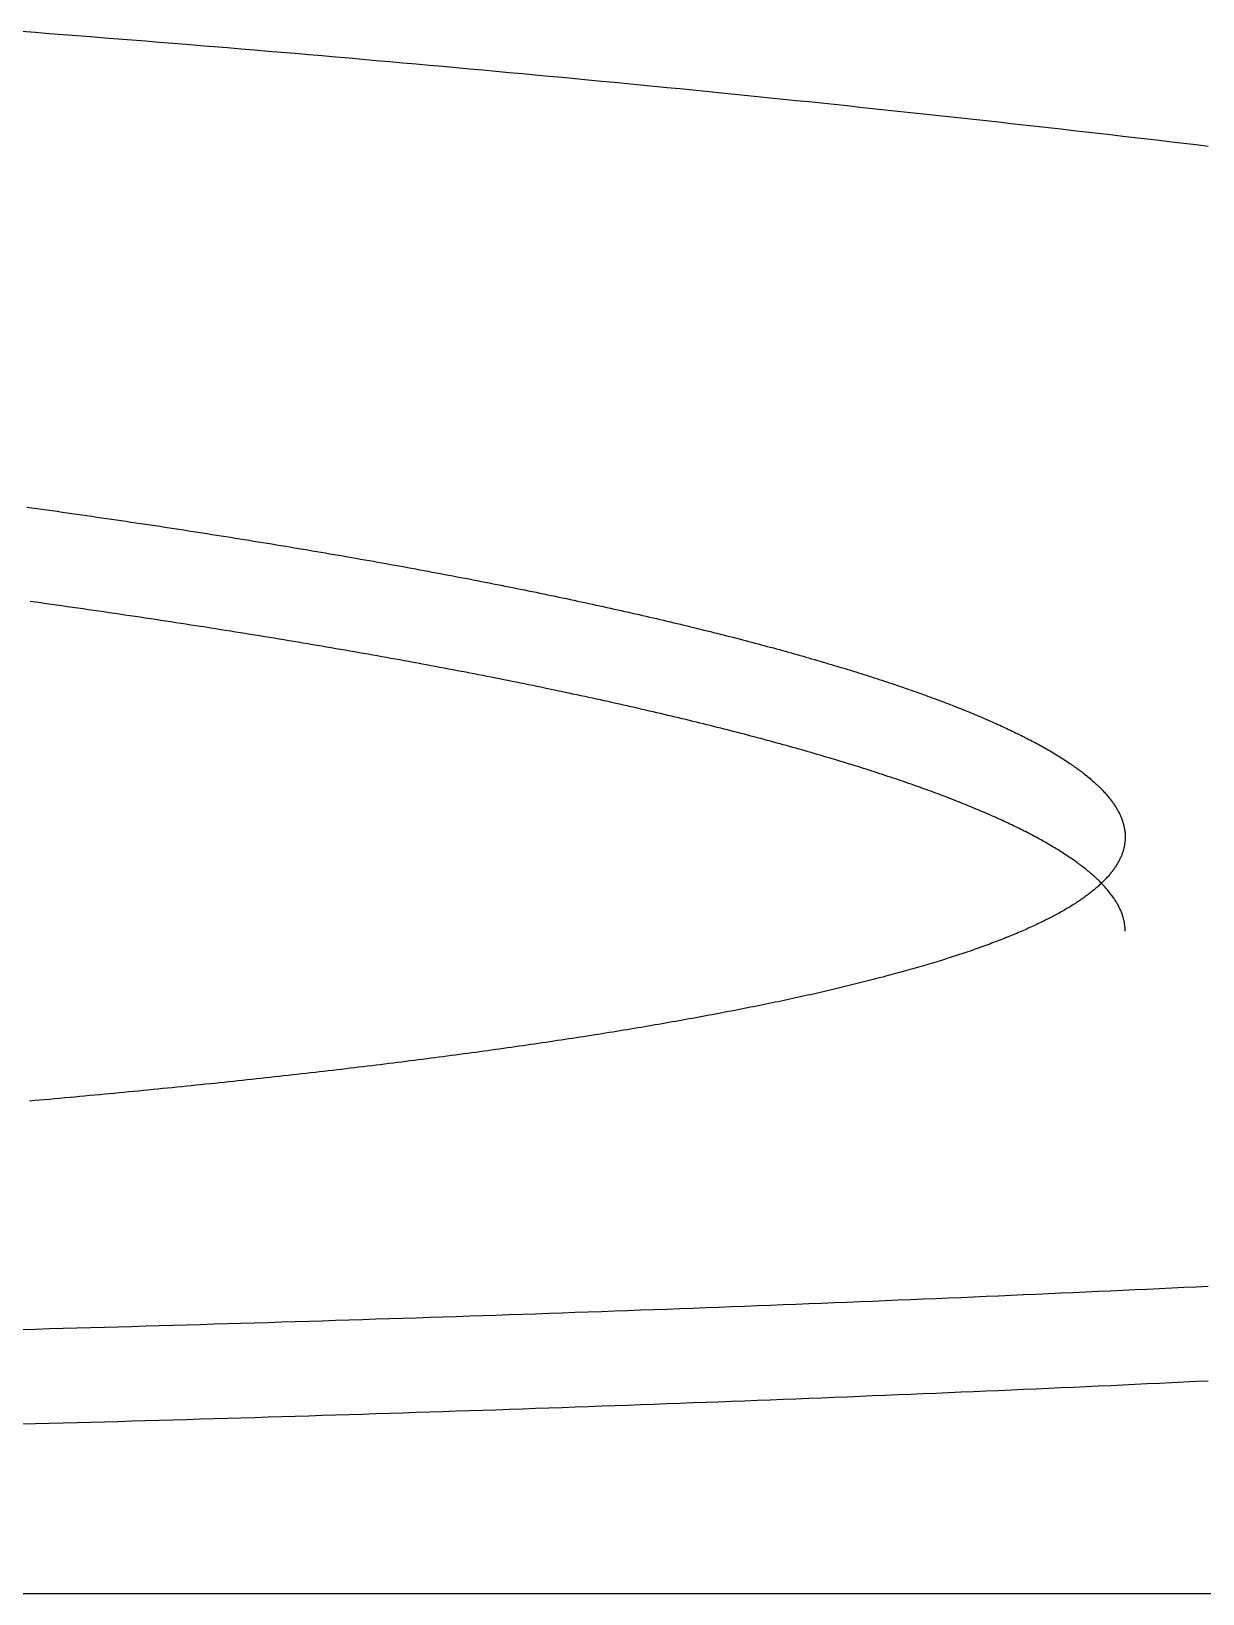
# Model space of a CAD drawing. Extents: x 2.75 to 8.34, y 2.35 to 7.17.
# Drawn here: x 7.840711 to 7.843802, y 4.00974 to 4.013861 of the extents above; entities that cross this region are included whole.
import ezdxf

# ---------------------------------------------------------------- set-up
doc = ezdxf.new("R2010")
doc.units = 0
doc.header["$LTSCALE"] = 0.5
doc.layers.add('TANGENT_LINES', color=7, linetype='CONTINUOUS')
doc.layers.add('VISIBLE', color=7, linetype='CONTINUOUS')

msp = doc.modelspace()

# ---------------------------------------------------------------- linework, layer by layer
at = {"layer": 'TANGENT_LINES'}
msp.add_line((7.8831909, 4.0097398), (7.7835034, 4.0097398), dxfattribs=at)
at = {"layer": 'VISIBLE'}
for points in [[(7.840686, 4.0138614), (7.8407225, 4.0138587), (7.8407589, 4.0138558), (7.8407953, 4.013853), (7.8408317, 4.0138502), (7.840868, 4.0138473), (7.8409042, 4.0138445), (7.8409405, 4.0138416), (7.8409767, 4.0138387), (7.8410128, 4.0138358), (7.8410489, 4.0138329), (7.841085, 4.01383), (7.841121, 4.0138271), (7.8411569, 4.0138241), (7.8411929, 4.0138212), (7.8412288, 4.0138182), (7.8412646, 4.0138152), (7.8413004, 4.0138122), (7.8413362, 4.0138092), (7.8413719, 4.0138062), (7.8414076, 4.0138032), (7.8414432, 4.0138001), (7.8414788, 4.0137971), (7.8415143, 4.013794), (7.8415498, 4.0137909), (7.8415853, 4.0137878), (7.8416207, 4.0137847), (7.841656, 4.0137816), (7.8416913, 4.0137785), (7.8417266, 4.0137753), (7.8417618, 4.0137722), (7.841797, 4.013769), (7.8418321, 4.0137658), (7.8418672, 4.0137626), (7.8419022, 4.0137594), (7.8419372, 4.0137562), (7.8419722, 4.013753), (7.8420071, 4.0137498), (7.8420419, 4.0137465), (7.8420767, 4.0137433), (7.8421115, 4.01374), (7.8421462, 4.0137367), (7.8421808, 4.0137334), (7.8422154, 4.0137301), (7.84225, 4.0137268), (7.8422845, 4.0137235), (7.842319, 4.0137201), (7.8423534, 4.0137168), (7.8423878, 4.0137134), (7.8424221, 4.01371), (7.8424563, 4.0137066), (7.8424906, 4.0137033), (7.8425247, 4.0136998), (7.8425588, 4.0136964), (7.8425929, 4.013693), (7.8426269, 4.0136896), (7.8426609, 4.0136861), (7.8426948, 4.0136826), (7.8427287, 4.0136792), (7.8427625, 4.0136757), (7.8427962, 4.0136722), (7.8428299, 4.0136687), (7.8428636, 4.0136652), (7.8428972, 4.0136616), (7.8429308, 4.0136581), (7.8429643, 4.0136545), (7.8429977, 4.013651), (7.8430311, 4.0136474), (7.8430644, 4.0136438), (7.8430977, 4.0136402), (7.843131, 4.0136366), (7.8431642, 4.013633), (7.8431973, 4.0136294), (7.8432304, 4.0136258), (7.8432634, 4.0136221), (7.8432963, 4.0136185), (7.8433293, 4.0136148), (7.8433621, 4.0136111), (7.8433949, 4.0136074), (7.8434277, 4.0136037), (7.8434604, 4.0136), (7.843493, 4.0135963), (7.8435256, 4.0135926), (7.8435581, 4.0135889), (7.8435906, 4.0135851), (7.843623, 4.0135814), (7.8436554, 4.0135776), (7.8436877, 4.0135738), (7.8437199, 4.01357), (7.8437521, 4.0135662), (7.8437842, 4.0135624), (7.8438163, 4.0135586)], [(7.8406995, 4.0126062), (7.8407129, 4.0126043), (7.8407262, 4.0126025), (7.8407395, 4.0126006), (7.8407528, 4.0125988), (7.8407661, 4.0125969), (7.8407793, 4.0125951), (7.8407925, 4.0125932), (7.8408057, 4.0125914), (7.8408188, 4.0125895), (7.8408319, 4.0125876), (7.840845, 4.0125857), (7.8408581, 4.0125839), (7.8408711, 4.012582), (7.8408841, 4.0125801), (7.8408971, 4.0125782), (7.8409101, 4.0125764), (7.840923, 4.0125745), (7.8409359, 4.0125726), (7.8409488, 4.0125707), (7.8409616, 4.0125688), (7.8409744, 4.0125669), (7.8409872, 4.012565), (7.841, 4.0125631), (7.8410127, 4.0125612), (7.8410254, 4.0125593), (7.8410381, 4.0125574), (7.8410508, 4.0125555), (7.8410634, 4.0125536), (7.841076, 4.0125517), (7.8410886, 4.0125498), (7.8411011, 4.0125478), (7.8411136, 4.0125459), (7.8411261, 4.012544), (7.8411386, 4.0125421), (7.841151, 4.0125401), (7.8411634, 4.0125382), (7.8411758, 4.0125363), (7.8411881, 4.0125343), (7.8412005, 4.0125324), (7.8412127, 4.0125305), (7.841225, 4.0125285), (7.8412372, 4.0125266), (7.8412495, 4.0125246), (7.8412616, 4.0125227), (7.8412738, 4.0125207), (7.8412859, 4.0125188), (7.841298, 4.0125168), (7.8413101, 4.0125149), (7.8413221, 4.0125129), (7.8413341, 4.012511), (7.8413461, 4.012509), (7.8413581, 4.012507), (7.84137, 4.0125051), (7.8413819, 4.0125031), (7.8413938, 4.0125011), (7.8414056, 4.0124992), (7.8414174, 4.0124972), (7.8414292, 4.0124952), (7.841441, 4.0124932), (7.8414527, 4.0124912), (7.8414644, 4.0124893), (7.8414761, 4.0124873), (7.8414877, 4.0124853), (7.8414993, 4.0124833), (7.8415109, 4.0124813), (7.8415225, 4.0124793), (7.841534, 4.0124773), (7.8415455, 4.0124753), (7.841557, 4.0124733), (7.8415684, 4.0124713), (7.8415798, 4.0124693), (7.8415912, 4.0124673), (7.8416026, 4.0124653), (7.8416139, 4.0124633), (7.8416252, 4.0124613), (7.8416365, 4.0124593), (7.8416477, 4.0124572), (7.8416589, 4.0124552), (7.8416701, 4.0124532), (7.8416813, 4.0124512), (7.8416924, 4.0124492), (7.8417035, 4.0124471), (7.8417145, 4.0124451), (7.8417256, 4.0124431), (7.8417366, 4.0124411), (7.8417476, 4.012439), (7.8417585, 4.012437), (7.8417694, 4.012435), (7.8417803, 4.0124329), (7.8417912, 4.0124309), (7.841802, 4.0124288), (7.8418128, 4.0124268), (7.8418236, 4.0124248), (7.8418343, 4.0124227), (7.841845, 4.0124207), (7.8418557, 4.0124186), (7.8418664, 4.0124166), (7.841877, 4.0124145), (7.8418876, 4.0124124), (7.8418982, 4.0124104), (7.8419087, 4.0124083), (7.8419192, 4.0124063), (7.8419297, 4.0124042), (7.8419401, 4.0124021), (7.8419506, 4.0124001), (7.8419609, 4.012398), (7.8419713, 4.0123959), (7.8419816, 4.0123939), (7.8419919, 4.0123918), (7.8420022, 4.0123897), (7.8420124, 4.0123877), (7.8420226, 4.0123856), (7.8420328, 4.0123835), (7.842043, 4.0123814), (7.8420531, 4.0123793), (7.8420632, 4.0123773), (7.8420732, 4.0123752), (7.8420833, 4.0123731), (7.8420933, 4.012371), (7.8421032, 4.0123689), (7.8421132, 4.0123668), (7.8421231, 4.0123647), (7.8421329, 4.0123626), (7.8421428, 4.0123605), (7.8421526, 4.0123584), (7.8421624, 4.0123563), (7.8421721, 4.0123542), (7.8421819, 4.0123521), (7.8421916, 4.01235), (7.8422012, 4.0123479), (7.8422109, 4.0123458), (7.8422205, 4.0123437), (7.84223, 4.0123416), (7.8422396, 4.0123395), (7.8422491, 4.0123374), (7.8422586, 4.0123353), (7.842268, 4.0123332), (7.8422774, 4.0123311), (7.8422868, 4.0123289), (7.8422962, 4.0123268), (7.8423055, 4.0123247), (7.8423148, 4.0123226), (7.8423241, 4.0123205), (7.8423333, 4.0123183), (7.8423425, 4.0123162), (7.8423517, 4.0123141), (7.8423608, 4.012312), (7.8423699, 4.0123098), (7.842379, 4.0123077), (7.8423881, 4.0123056), (7.8423971, 4.0123034), (7.8424061, 4.0123013), (7.842415, 4.0122992), (7.8424239, 4.012297), (7.8424328, 4.0122949), (7.8424417, 4.0122927), (7.8424505, 4.0122906), (7.8424593, 4.0122885), (7.8424681, 4.0122863), (7.8424768, 4.0122842), (7.8424855, 4.012282), (7.8424942, 4.0122799), (7.8425028, 4.0122777), (7.8425114, 4.0122756), (7.84252, 4.0122734), (7.8425286, 4.0122713), (7.8425371, 4.0122691), (7.8425456, 4.012267), (7.842554, 4.0122648), (7.8425624, 4.0122627), (7.8425708, 4.0122605), (7.8425792, 4.0122584), (7.8425875, 4.0122562), (7.8425958, 4.012254), (7.8426041, 4.0122519), (7.8426123, 4.0122497), (7.8426205, 4.0122476), (7.8426287, 4.0122454), (7.8426368, 4.0122432), (7.8426449, 4.0122411), (7.842653, 4.0122389), (7.842661, 4.0122367), (7.842669, 4.0122346), (7.842677, 4.0122324), (7.8426849, 4.0122302), (7.8426928, 4.012228), (7.8427007, 4.0122259), (7.8427085, 4.0122237), (7.8427164, 4.0122215), (7.8427241, 4.0122193), (7.8427319, 4.0122172), (7.8427396, 4.012215), (7.8427473, 4.0122128), (7.8427549, 4.0122106), (7.8427625, 4.0122084), (7.8427701, 4.0122063), (7.8427777, 4.0122041), (7.8427852, 4.0122019), (7.8427927, 4.0121997), (7.8428001, 4.0121975), (7.8428075, 4.0121954), (7.8428149, 4.0121932), (7.8428222, 4.012191), (7.8428295, 4.0121888), (7.8428368, 4.0121866), (7.8428441, 4.0121844), (7.8428513, 4.0121822), (7.8428584, 4.0121801), (7.8428656, 4.0121779), (7.8428727, 4.0121757), (7.8428798, 4.0121735), (7.8428868, 4.0121713), (7.8428938, 4.0121691), (7.8429008, 4.0121669), (7.8429077, 4.0121648), (7.8429146, 4.0121626), (7.8429215, 4.0121604), (7.8429283, 4.0121582), (7.8429351, 4.012156), (7.8429419, 4.0121538), (7.8429486, 4.0121516), (7.8429553, 4.0121494), (7.842962, 4.0121472), (7.8429686, 4.012145), (7.8429752, 4.0121429), (7.8429818, 4.0121407), (7.8429883, 4.0121385), (7.8429948, 4.0121363), (7.8430012, 4.0121341), (7.8430077, 4.0121319), (7.8430141, 4.0121297), (7.8430204, 4.0121275), (7.8430267, 4.0121253), (7.843033, 4.0121231), (7.8430393, 4.0121209), (7.8430455, 4.0121187), (7.8430517, 4.0121165), (7.8430578, 4.0121143), (7.843064, 4.0121121), (7.84307, 4.01211), (7.8430761, 4.0121078), (7.8430821, 4.0121056), (7.8430881, 4.0121034), (7.843094, 4.0121012), (7.8430999, 4.012099), (7.8431058, 4.0120968), (7.8431117, 4.0120946), (7.8431175, 4.0120924), (7.8431232, 4.0120902), (7.843129, 4.012088), (7.8431347, 4.0120858), (7.8431404, 4.0120836), (7.843146, 4.0120814), (7.8431516, 4.0120792), (7.8431572, 4.012077), (7.8431627, 4.0120748), (7.8431682, 4.0120726), (7.8431737, 4.0120704), (7.8431791, 4.0120682), (7.8431845, 4.012066), (7.8431899, 4.0120638), (7.8431952, 4.0120616), (7.8432005, 4.0120595), (7.8432057, 4.0120573), (7.843211, 4.0120551), (7.8432161, 4.0120529), (7.8432213, 4.0120507), (7.8432264, 4.0120485), (7.8432315, 4.0120463), (7.8432366, 4.0120441), (7.8432416, 4.0120419), (7.8432465, 4.0120397), (7.8432515, 4.0120375), (7.8432564, 4.0120353), (7.8432613, 4.0120331), (7.8432661, 4.0120309), (7.8432709, 4.0120287), (7.8432757, 4.0120265), (7.8432804, 4.0120243), (7.8432852, 4.0120221), (7.8432898, 4.0120199), (7.8432945, 4.0120177), (7.8432991, 4.0120155), (7.8433036, 4.0120134), (7.8433082, 4.0120112), (7.8433126, 4.012009), (7.8433171, 4.0120068), (7.8433215, 4.0120046), (7.8433259, 4.0120024), (7.8433303, 4.0120002), (7.8433346, 4.011998), (7.8433389, 4.0119958), (7.8433431, 4.0119936), (7.8433474, 4.0119914), (7.8433515, 4.0119892), (7.8433557, 4.011987), (7.8433598, 4.0119849), (7.8433639, 4.0119827), (7.8433679, 4.0119805), (7.8433719, 4.0119783), (7.8433759, 4.0119761), (7.8433798, 4.0119739), (7.8433837, 4.0119717), (7.8433876, 4.0119695), (7.8433914, 4.0119673), (7.8433952, 4.0119651), (7.843399, 4.011963), (7.8434027, 4.0119608), (7.8434064, 4.0119586), (7.8434101, 4.0119564), (7.8434137, 4.0119542), (7.8434173, 4.011952), (7.8434208, 4.0119498), (7.8434244, 4.0119477), (7.8434278, 4.0119455), (7.8434313, 4.0119433), (7.8434347, 4.0119411), (7.8434381, 4.0119389), (7.8434414, 4.0119367), (7.8434447, 4.0119346), (7.843448, 4.0119324), (7.8434512, 4.0119302), (7.8434544, 4.011928), (7.8434576, 4.0119258), (7.8434607, 4.0119236), (7.8434638, 4.0119215), (7.8434669, 4.0119193), (7.8434699, 4.0119171), (7.8434729, 4.0119149), (7.8434759, 4.0119128), (7.8434788, 4.0119106), (7.8434817, 4.0119084), (7.8434845, 4.0119062), (7.8434873, 4.011904), (7.8434901, 4.0119019), (7.8434929, 4.0118997), (7.8434956, 4.0118975), (7.8434982, 4.0118953), (7.8435009, 4.0118932), (7.8435035, 4.011891), (7.843506, 4.0118888), (7.8435086, 4.0118867), (7.8435111, 4.0118845), (7.8435135, 4.0118823), (7.843516, 4.0118802), (7.8435183, 4.011878), (7.8435207, 4.0118758), (7.843523, 4.0118736), (7.8435253, 4.0118715), (7.8435275, 4.0118693), (7.8435298, 4.0118671), (7.8435319, 4.011865), (7.8435341, 4.0118628), (7.8435362, 4.0118607), (7.8435383, 4.0118585), (7.8435403, 4.0118563), (7.8435423, 4.0118542), (7.8435442, 4.011852), (7.8435462, 4.0118498), (7.8435481, 4.0118477), (7.8435499, 4.0118455), (7.8435517, 4.0118434), (7.8435535, 4.0118412), (7.8435553, 4.0118391), (7.843557, 4.0118369), (7.8435587, 4.0118347), (7.8435603, 4.0118326), (7.8435619, 4.0118304), (7.8435635, 4.0118283), (7.843565, 4.0118261), (7.8435665, 4.011824), (7.843568, 4.0118218), (7.8435694, 4.0118197), (7.8435708, 4.0118175), (7.8435722, 4.0118154), (7.8435735, 4.0118132), (7.8435748, 4.0118111), (7.843576, 4.0118089), (7.8435773, 4.0118068), (7.8435784, 4.0118047), (7.8435796, 4.0118025), (7.8435807, 4.0118004), (7.8435818, 4.0117982), (7.8435828, 4.0117961), (7.8435838, 4.0117939), (7.8435847, 4.0117918), (7.8435857, 4.0117897), (7.8435866, 4.0117875), (7.8435874, 4.0117854), (7.8435882, 4.0117833), (7.843589, 4.0117811), (7.8435898, 4.011779), (7.8435905, 4.0117769), (7.8435912, 4.0117747), (7.8435918, 4.0117726), (7.8435924, 4.0117705), (7.843593, 4.0117683), (7.8435935, 4.0117662), (7.843594, 4.0117641), (7.8435945, 4.011762), (7.8435949, 4.0117598), (7.8435953, 4.0117577), (7.8435956, 4.0117556), (7.8435959, 4.0117535), (7.8435962, 4.0117513), (7.8435965, 4.0117492), (7.8435967, 4.0117471), (7.8435968, 4.011745), (7.843597, 4.0117429), (7.8435971, 4.0117408), (7.8435971, 4.0117387), (7.8435972, 4.0117366), (7.8435972, 4.0117344), (7.8435971, 4.0117323), (7.843597, 4.0117302), (7.8435969, 4.0117281), (7.8435968, 4.011726), (7.8435966, 4.0117239), (7.8435964, 4.0117218), (7.8435961, 4.0117197), (7.8435958, 4.0117176), (7.8435955, 4.0117155), (7.8435951, 4.0117134), (7.8435947, 4.0117114), (7.8435943, 4.0117093), (7.8435938, 4.0117072), (7.8435933, 4.0117051), (7.8435927, 4.011703), (7.8435921, 4.0117009), (7.8435915, 4.0116988), (7.8435909, 4.0116968), (7.8435902, 4.0116947), (7.8435895, 4.0116926), (7.8435887, 4.0116905), (7.8435879, 4.0116884), (7.8435871, 4.0116864), (7.8435862, 4.0116843), (7.8435853, 4.0116822), (7.8435843, 4.0116802), (7.8435834, 4.0116781), (7.8435823, 4.011676), (7.8435813, 4.011674), (7.8435802, 4.0116719), (7.8435791, 4.0116698), (7.8435779, 4.0116678), (7.8435767, 4.0116657), (7.8435755, 4.0116637), (7.8435743, 4.0116616), (7.843573, 4.0116596), (7.8435716, 4.0116575), (7.8435703, 4.0116555), (7.8435688, 4.0116534), (7.8435674, 4.0116514), (7.8435659, 4.0116493), (7.8435644, 4.0116473), (7.8435629, 4.0116452), (7.8435613, 4.0116432), (7.8435597, 4.0116411), (7.843558, 4.0116391), (7.8435563, 4.0116371), (7.8435546, 4.011635), (7.8435528, 4.011633), (7.843551, 4.011631), (7.8435492, 4.0116289), (7.8435473, 4.0116269), (7.8435454, 4.0116249), (7.8435435, 4.0116229), (7.8435415, 4.0116209), (7.8435395, 4.0116188), (7.8435375, 4.0116168), (7.8435354, 4.0116148), (7.8435333, 4.0116128), (7.8435311, 4.0116108), (7.8435289, 4.0116088), (7.8435267, 4.0116067), (7.8435244, 4.0116047), (7.8435221, 4.0116027), (7.8435198, 4.0116007), (7.8435174, 4.0115987), (7.843515, 4.0115967), (7.8435126, 4.0115947), (7.8435101, 4.0115927), (7.8435076, 4.0115907), (7.8435051, 4.0115887), (7.8435025, 4.0115867), (7.8434999, 4.0115847), (7.8434973, 4.0115828), (7.8434946, 4.0115808), (7.8434918, 4.0115788), (7.8434891, 4.0115768), (7.8434863, 4.0115748), (7.8434835, 4.0115728), (7.8434806, 4.0115709), (7.8434777, 4.0115689), (7.8434748, 4.0115669), (7.8434718, 4.0115649), (7.8434688, 4.011563), (7.8434658, 4.011561), (7.8434627, 4.011559), (7.8434596, 4.0115571), (7.8434565, 4.0115551), (7.8434533, 4.0115531), (7.8434501, 4.0115512), (7.8434468, 4.0115492), (7.8434435, 4.0115473), (7.8434402, 4.0115453), (7.8434369, 4.0115433), (7.8434335, 4.0115414), (7.8434301, 4.0115394), (7.8434266, 4.0115375), (7.8434231, 4.0115355), (7.8434196, 4.0115336), (7.843416, 4.0115317), (7.8434124, 4.0115297), (7.8434088, 4.0115278), (7.8434051, 4.0115258), (7.8434014, 4.0115239), (7.8433977, 4.011522), (7.8433939, 4.01152), (7.8433901, 4.0115181), (7.8433862, 4.0115162), (7.8433823, 4.0115143), (7.8433784, 4.0115123), (7.8433745, 4.0115104), (7.8433705, 4.0115085), (7.8433665, 4.0115066), (7.8433624, 4.0115047), (7.8433583, 4.0115028), (7.8433542, 4.0115008), (7.84335, 4.0114989), (7.8433458, 4.011497), (7.8433416, 4.0114951), (7.8433373, 4.0114932), (7.843333, 4.0114913), (7.8433287, 4.0114894), (7.8433243, 4.0114875), (7.8433199, 4.0114856), (7.8433155, 4.0114837), (7.843311, 4.0114818), (7.8433065, 4.0114799), (7.8433019, 4.0114781), (7.8432974, 4.0114762), (7.8432928, 4.0114743), (7.8432881, 4.0114724), (7.8432834, 4.0114705), (7.8432787, 4.0114686), (7.8432739, 4.0114668), (7.8432692, 4.0114649), (7.8432643, 4.011463), (7.8432595, 4.0114612), (7.8432546, 4.0114593), (7.8432496, 4.0114574), (7.8432447, 4.0114556), (7.8432397, 4.0114537), (7.8432346, 4.0114518), (7.8432296, 4.01145), (7.8432245, 4.0114481), (7.8432193, 4.0114463), (7.8432142, 4.0114444), (7.843209, 4.0114426), (7.8432037, 4.0114407), (7.8431984, 4.0114389), (7.8431931, 4.011437), (7.8431878, 4.0114352), (7.8431824, 4.0114333), (7.843177, 4.0114315), (7.8431715, 4.0114297), (7.843166, 4.0114278), (7.8431605, 4.011426), (7.843155, 4.0114242), (7.8431494, 4.0114223), (7.8431438, 4.0114205), (7.8431381, 4.0114187), (7.8431324, 4.0114169), (7.8431267, 4.0114151), (7.8431209, 4.0114132), (7.8431151, 4.0114114), (7.8431093, 4.0114096), (7.8431034, 4.0114078), (7.8430975, 4.011406), (7.8430916, 4.0114042), (7.8430856, 4.0114024), (7.8430796, 4.0114006), (7.8430736, 4.0113988), (7.8430675, 4.011397), (7.8430614, 4.0113952), (7.8430553, 4.0113934), (7.8430491, 4.0113916), (7.8430429, 4.0113898), (7.8430366, 4.011388), (7.8430303, 4.0113862), (7.843024, 4.0113845), (7.8430177, 4.0113827), (7.8430113, 4.0113809), (7.8430049, 4.0113791), (7.8429984, 4.0113773), (7.8429919, 4.0113756), (7.8429854, 4.0113738), (7.8429789, 4.011372), (7.8429723, 4.0113703), (7.8429657, 4.0113685), (7.842959, 4.0113667), (7.8429523, 4.011365), (7.8429456, 4.0113632), (7.8429388, 4.0113615), (7.842932, 4.0113597), (7.8429252, 4.011358), (7.8429183, 4.0113562), (7.8429114, 4.0113545), (7.8429045, 4.0113527), (7.8428975, 4.011351), (7.8428905, 4.0113493), (7.8428835, 4.0113475), (7.8428764, 4.0113458), (7.8428694, 4.0113441), (7.8428622, 4.0113423), (7.8428551, 4.0113406), (7.8428479, 4.0113389), (7.8428406, 4.0113372), (7.8428334, 4.0113354), (7.8428261, 4.0113337), (7.8428188, 4.011332), (7.8428114, 4.0113303), (7.842804, 4.0113286), (7.8427966, 4.0113269), (7.8427892, 4.0113252), (7.8427817, 4.0113235), (7.8427741, 4.0113218), (7.8427666, 4.0113201), (7.842759, 4.0113184), (7.8427514, 4.0113167), (7.8427437, 4.011315), (7.8427361, 4.0113133), (7.8427284, 4.0113117), (7.8427206, 4.01131), (7.8427128, 4.0113083), (7.842705, 4.0113066), (7.8426972, 4.0113049), (7.8426893, 4.0113033), (7.8426814, 4.0113016), (7.8426735, 4.0112999), (7.8426655, 4.0112983), (7.8426575, 4.0112966), (7.8426494, 4.011295), (7.8426414, 4.0112933), (7.8426333, 4.0112917), (7.8426251, 4.01129), (7.842617, 4.0112884), (7.8426088, 4.0112867), (7.8426005, 4.0112851), (7.8425923, 4.0112834), (7.842584, 4.0112818), (7.8425757, 4.0112802), (7.8425673, 4.0112785), (7.8425589, 4.0112769), (7.8425505, 4.0112753), (7.8425421, 4.0112737), (7.8425336, 4.011272), (7.8425251, 4.0112704), (7.8425165, 4.0112688), (7.8425079, 4.0112672), (7.8424993, 4.0112656), (7.8424907, 4.011264), (7.842482, 4.0112624), (7.8424733, 4.0112608), (7.8424646, 4.0112592), (7.8424558, 4.0112576), (7.842447, 4.011256), (7.8424382, 4.0112544), (7.8424293, 4.0112528), (7.8424204, 4.0112512), (7.8424115, 4.0112496), (7.8424025, 4.011248), (7.8423936, 4.0112465), (7.8423845, 4.0112449), (7.8423755, 4.0112433), (7.8423664, 4.0112417), (7.8423573, 4.0112402), (7.8423482, 4.0112386), (7.842339, 4.011237), (7.8423298, 4.0112355), (7.8423205, 4.0112339), (7.8423113, 4.0112324), (7.842302, 4.0112308), (7.8422926, 4.0112292), (7.8422833, 4.0112277), (7.8422739, 4.0112262), (7.8422645, 4.0112246), (7.842255, 4.0112231), (7.8422455, 4.0112215), (7.842236, 4.01122), (7.8422265, 4.0112185), (7.8422169, 4.0112169), (7.8422073, 4.0112154), (7.8421977, 4.0112139), (7.842188, 4.0112124), (7.8421783, 4.0112108), (7.8421686, 4.0112093), (7.8421588, 4.0112078), (7.842149, 4.0112063), (7.8421392, 4.0112048), (7.8421293, 4.0112033), (7.8421194, 4.0112018), (7.8421095, 4.0112003), (7.8420996, 4.0111988), (7.8420896, 4.0111973), (7.8420796, 4.0111958), (7.8420696, 4.0111943), (7.8420595, 4.0111928), (7.8420494, 4.0111913), (7.8420393, 4.0111898), (7.8420291, 4.0111884), (7.8420189, 4.0111869), (7.8420087, 4.0111854), (7.8419985, 4.0111839), (7.8419882, 4.0111825), (7.8419779, 4.011181), (7.8419676, 4.0111795), (7.8419572, 4.0111781), (7.8419468, 4.0111766), (7.8419364, 4.0111751), (7.8419259, 4.0111737), (7.8419154, 4.0111722), (7.8419049, 4.0111708), (7.8418944, 4.0111693), (7.8418838, 4.0111679), (7.8418732, 4.0111665), (7.8418625, 4.011165), (7.8418519, 4.0111636), (7.8418412, 4.0111622), (7.8418304, 4.0111607), (7.8418197, 4.0111593), (7.8418089, 4.0111579), (7.8417981, 4.0111564), (7.8417872, 4.011155), (7.8417764, 4.0111536), (7.8417655, 4.0111522), (7.8417545, 4.0111508), (7.8417436, 4.0111494), (7.8417326, 4.011148), (7.8417215, 4.0111466), (7.8417105, 4.0111452), (7.8416994, 4.0111438), (7.8416883, 4.0111424), (7.8416772, 4.011141), (7.841666, 4.0111396), (7.8416548, 4.0111382), (7.8416436, 4.0111368), (7.8416323, 4.0111354), (7.841621, 4.011134), (7.8416097, 4.0111327), (7.8415984, 4.0111313), (7.841587, 4.0111299), (7.8415756, 4.0111286), (7.8415641, 4.0111272), (7.8415527, 4.0111258), (7.8415412, 4.0111245), (7.8415297, 4.0111231), (7.8415181, 4.0111217), (7.8415065, 4.0111204), (7.8414949, 4.011119), (7.8414833, 4.0111177), (7.8414716, 4.0111163), (7.8414599, 4.011115), (7.8414482, 4.0111137), (7.8414365, 4.0111123), (7.8414247, 4.011111), (7.8414129, 4.0111097), (7.841401, 4.0111083), (7.8413892, 4.011107), (7.8413773, 4.0111057), (7.8413653, 4.0111044), (7.8413534, 4.011103), (7.8413414, 4.0111017), (7.8413294, 4.0111004), (7.8413174, 4.0110991), (7.8413053, 4.0110978), (7.8412932, 4.0110965), (7.8412811, 4.0110952), (7.8412689, 4.0110939), (7.8412567, 4.0110926), (7.8412445, 4.0110913), (7.8412323, 4.01109), (7.84122, 4.0110887), (7.8412077, 4.0110874), (7.8411954, 4.0110861), (7.8411831, 4.0110848), (7.8411707, 4.0110836), (7.8411583, 4.0110823), (7.8411458, 4.011081), (7.8411334, 4.0110797), (7.8411209, 4.0110785), (7.8411084, 4.0110772), (7.8410958, 4.0110759), (7.8410832, 4.0110747), (7.8410706, 4.0110734), (7.841058, 4.0110722), (7.8410453, 4.0110709), (7.8410327, 4.0110697), (7.8410199, 4.0110684), (7.8410072, 4.0110672), (7.8409944, 4.0110659), (7.8409816, 4.0110647), (7.8409688, 4.0110635), (7.8409559, 4.0110622), (7.8409431, 4.011061), (7.8409301, 4.0110598), (7.8409172, 4.0110585), (7.8409042, 4.0110573), (7.8408912, 4.0110561), (7.8408782, 4.0110549), (7.8408652, 4.0110537), (7.8408521, 4.0110525), (7.840839, 4.0110512), (7.8408259, 4.01105), (7.8408127, 4.0110488), (7.8407995, 4.0110476), (7.8407863, 4.0110464), (7.8407731, 4.0110452), (7.8407598, 4.011044), (7.8407465, 4.0110429), (7.8407332, 4.0110417), (7.8407199, 4.0110405), (7.8407065, 4.0110393)], [(7.8435972, 4.0114878), (7.8435971, 4.0114901), (7.8435971, 4.0114923), (7.843597, 4.0114945), (7.8435968, 4.0114968), (7.8435966, 4.011499), (7.8435964, 4.0115013), (7.8435961, 4.0115035), (7.8435958, 4.0115057), (7.8435955, 4.011508), (7.8435951, 4.0115102), (7.8435947, 4.0115125), (7.8435942, 4.0115147), (7.8435937, 4.011517), (7.8435931, 4.0115192), (7.8435926, 4.0115215), (7.8435919, 4.0115237), (7.8435913, 4.011526), (7.8435905, 4.0115282), (7.8435898, 4.0115305), (7.843589, 4.0115328), (7.8435882, 4.011535), (7.8435873, 4.0115373), (7.8435864, 4.0115395), (7.8435854, 4.0115418), (7.8435844, 4.0115441), (7.8435834, 4.0115463), (7.8435823, 4.0115486), (7.8435812, 4.0115509), (7.8435801, 4.0115531), (7.8435789, 4.0115554), (7.8435776, 4.0115577), (7.8435764, 4.01156), (7.843575, 4.0115622), (7.8435737, 4.0115645), (7.8435723, 4.0115668), (7.8435709, 4.0115691), (7.8435694, 4.0115713), (7.8435679, 4.0115736), (7.8435663, 4.0115759), (7.8435647, 4.0115782), (7.8435631, 4.0115805), (7.8435614, 4.0115827), (7.8435597, 4.011585), (7.8435579, 4.0115873), (7.8435561, 4.0115896), (7.8435543, 4.0115919), (7.8435524, 4.0115942), (7.8435505, 4.0115965), (7.8435485, 4.0115987), (7.8435465, 4.011601), (7.8435445, 4.0116033), (7.8435424, 4.0116056), (7.8435403, 4.0116079), (7.8435382, 4.0116102), (7.843536, 4.0116125), (7.8435337, 4.0116148), (7.8435314, 4.0116171), (7.8435291, 4.0116194), (7.8435268, 4.0116217), (7.8435244, 4.011624), (7.8435219, 4.0116263), (7.8435194, 4.0116286), (7.8435169, 4.0116309), (7.8435144, 4.0116332), (7.8435118, 4.0116355), (7.8435091, 4.0116378), (7.8435065, 4.0116401), (7.8435037, 4.0116424), (7.843501, 4.0116447), (7.8434982, 4.011647), (7.8434953, 4.0116494), (7.8434925, 4.0116517), (7.8434895, 4.011654), (7.8434866, 4.0116563), (7.8434836, 4.0116586), (7.8434806, 4.0116609), (7.8434775, 4.0116632), (7.8434744, 4.0116655), (7.8434712, 4.0116678), (7.843468, 4.0116702), (7.8434648, 4.0116725), (7.8434615, 4.0116748), (7.8434582, 4.0116771), (7.8434548, 4.0116794), (7.8434514, 4.0116817), (7.843448, 4.0116841), (7.8434445, 4.0116864), (7.843441, 4.0116887), (7.8434374, 4.011691), (7.8434339, 4.0116933), (7.8434302, 4.0116957), (7.8434265, 4.011698), (7.8434228, 4.0117003), (7.8434191, 4.0117026), (7.8434153, 4.0117049), (7.8434115, 4.0117073), (7.8434076, 4.0117096), (7.8434037, 4.0117119), (7.8433997, 4.0117142), (7.8433957, 4.0117166), (7.8433917, 4.0117189), (7.8433876, 4.0117212), (7.8433835, 4.0117235), (7.8433794, 4.0117259), (7.8433752, 4.0117282), (7.843371, 4.0117305), (7.8433667, 4.0117329), (7.8433624, 4.0117352), (7.843358, 4.0117375), (7.8433537, 4.0117398), (7.8433492, 4.0117422), (7.8433448, 4.0117445), (7.8433403, 4.0117468), (7.8433357, 4.0117492), (7.8433311, 4.0117515), (7.8433265, 4.0117538), (7.8433219, 4.0117562), (7.8433172, 4.0117585), (7.8433124, 4.0117608), (7.8433077, 4.0117631), (7.8433028, 4.0117655), (7.843298, 4.0117678), (7.8432931, 4.0117701), (7.8432882, 4.0117725), (7.8432832, 4.0117748), (7.8432782, 4.0117771), (7.8432731, 4.0117795), (7.843268, 4.0117818), (7.8432629, 4.0117841), (7.8432577, 4.0117865), (7.8432525, 4.0117888), (7.8432473, 4.0117911), (7.843242, 4.0117935), (7.8432367, 4.0117958), (7.8432313, 4.0117981), (7.8432259, 4.0118005), (7.8432205, 4.0118028), (7.843215, 4.0118051), (7.8432095, 4.0118075), (7.8432039, 4.0118098), (7.8431983, 4.0118121), (7.8431927, 4.0118145), (7.843187, 4.0118168), (7.8431813, 4.0118191), (7.8431755, 4.0118215), (7.8431698, 4.0118238), (7.8431639, 4.0118261), (7.8431581, 4.0118285), (7.8431522, 4.0118308), (7.8431462, 4.0118331), (7.8431402, 4.0118355), (7.8431342, 4.0118378), (7.8431282, 4.0118401), (7.8431221, 4.0118425), (7.8431159, 4.0118448), (7.8431097, 4.0118471), (7.8431035, 4.0118495), (7.8430973, 4.0118518), (7.843091, 4.0118541), (7.8430847, 4.0118565), (7.8430783, 4.0118588), (7.8430719, 4.0118611), (7.8430655, 4.0118634), (7.843059, 4.0118658), (7.8430525, 4.0118681), (7.8430459, 4.0118704), (7.8430393, 4.0118728), (7.8430327, 4.0118751), (7.843026, 4.0118774), (7.8430193, 4.0118797), (7.8430125, 4.0118821), (7.8430058, 4.0118844), (7.8429989, 4.0118867), (7.8429921, 4.011889), (7.8429852, 4.0118914), (7.8429782, 4.0118937), (7.8429713, 4.011896), (7.8429643, 4.0118983), (7.8429572, 4.0119007), (7.8429501, 4.011903), (7.842943, 4.0119053), (7.8429358, 4.0119076), (7.8429286, 4.01191), (7.8429214, 4.0119123), (7.8429141, 4.0119146), (7.8429068, 4.0119169), (7.8428994, 4.0119192), (7.842892, 4.0119216), (7.8428846, 4.0119239), (7.8428772, 4.0119262), (7.8428697, 4.0119285), (7.8428621, 4.0119308), (7.8428545, 4.0119331), (7.8428469, 4.0119355), (7.8428393, 4.0119378), (7.8428316, 4.0119401), (7.8428239, 4.0119424), (7.8428161, 4.0119447), (7.8428083, 4.011947), (7.8428005, 4.0119493), (7.8427926, 4.0119517), (7.8427847, 4.011954), (7.8427767, 4.0119563), (7.8427687, 4.0119586), (7.8427607, 4.0119609), (7.8427526, 4.0119632), (7.8427445, 4.0119655), (7.8427364, 4.0119678), (7.8427282, 4.0119701), (7.84272, 4.0119724), (7.8427118, 4.0119747), (7.8427035, 4.011977), (7.8426952, 4.0119793), (7.8426868, 4.0119816), (7.8426784, 4.0119839), (7.84267, 4.0119862), (7.8426615, 4.0119885), (7.842653, 4.0119908), (7.8426445, 4.0119931), (7.8426359, 4.0119954), (7.8426273, 4.0119977), (7.8426187, 4.012), (7.84261, 4.0120023), (7.8426013, 4.0120046), (7.8425925, 4.0120069), (7.8425837, 4.0120091), (7.8425749, 4.0120114), (7.842566, 4.0120137), (7.8425571, 4.012016), (7.8425482, 4.0120183), (7.8425392, 4.0120206), (7.8425302, 4.0120229), (7.8425211, 4.0120251), (7.8425121, 4.0120274), (7.8425029, 4.0120297), (7.8424938, 4.012032), (7.8424846, 4.0120342), (7.8424754, 4.0120365), (7.8424661, 4.0120388), (7.8424568, 4.0120411), (7.8424475, 4.0120433), (7.8424381, 4.0120456), (7.8424287, 4.0120479), (7.8424192, 4.0120501), (7.8424098, 4.0120524), (7.8424002, 4.0120547), (7.8423907, 4.0120569), (7.8423811, 4.0120592), (7.8423715, 4.0120615), (7.8423618, 4.0120637), (7.8423521, 4.012066), (7.8423424, 4.0120682), (7.8423327, 4.0120705), (7.8423229, 4.0120727), (7.842313, 4.012075), (7.8423032, 4.0120773), (7.8422933, 4.0120795), (7.8422833, 4.0120817), (7.8422733, 4.012084), (7.8422633, 4.0120862), (7.8422533, 4.0120885), (7.8422432, 4.0120907), (7.8422331, 4.012093), (7.842223, 4.0120952), (7.8422128, 4.0120974), (7.8422026, 4.0120997), (7.8421923, 4.0121019), (7.842182, 4.0121042), (7.8421717, 4.0121064), (7.8421613, 4.0121086), (7.8421509, 4.0121108), (7.8421405, 4.0121131), (7.84213, 4.0121153), (7.8421196, 4.0121175), (7.842109, 4.0121197), (7.8420985, 4.012122), (7.8420879, 4.0121242), (7.8420772, 4.0121264), (7.8420666, 4.0121286), (7.8420559, 4.0121308), (7.8420451, 4.012133), (7.8420343, 4.0121353), (7.8420235, 4.0121375), (7.8420127, 4.0121397), (7.8420018, 4.0121419), (7.8419909, 4.0121441), (7.84198, 4.0121463), (7.841969, 4.0121485), (7.841958, 4.0121507), (7.841947, 4.0121529), (7.8419359, 4.0121551), (7.8419248, 4.0121573), (7.8419136, 4.0121595), (7.8419024, 4.0121616), (7.8418912, 4.0121638), (7.84188, 4.012166), (7.8418687, 4.0121682), (7.8418574, 4.0121704), (7.8418461, 4.0121726), (7.8418347, 4.0121747), (7.8418233, 4.0121769), (7.8418118, 4.0121791), (7.8418003, 4.0121813), (7.8417888, 4.0121834), (7.8417773, 4.0121856), (7.8417657, 4.0121878), (7.8417541, 4.0121899), (7.8417424, 4.0121921), (7.8417308, 4.0121942), (7.8417191, 4.0121964), (7.8417073, 4.0121986), (7.8416955, 4.0122007), (7.8416837, 4.0122029), (7.8416719, 4.012205), (7.84166, 4.0122072), (7.8416481, 4.0122093), (7.8416362, 4.0122114), (7.8416242, 4.0122136), (7.8416122, 4.0122157), (7.8416002, 4.0122179), (7.8415881, 4.01222), (7.841576, 4.0122221), (7.8415638, 4.0122243), (7.8415517, 4.0122264), (7.8415395, 4.0122285), (7.8415272, 4.0122306), (7.841515, 4.0122327), (7.8415027, 4.0122349), (7.8414904, 4.012237), (7.841478, 4.0122391), (7.8414656, 4.0122412), (7.8414532, 4.0122433), (7.8414407, 4.0122454), (7.8414282, 4.0122475), (7.8414157, 4.0122496), (7.8414032, 4.0122517), (7.8413906, 4.0122538), (7.841378, 4.0122559), (7.8413653, 4.012258), (7.8413526, 4.0122601), (7.8413399, 4.0122622), (7.8413272, 4.0122643), (7.8413144, 4.0122663), (7.8413016, 4.0122684), (7.8412888, 4.0122705), (7.8412759, 4.0122726), (7.841263, 4.0122747), (7.8412501, 4.0122767), (7.8412371, 4.0122788), (7.8412242, 4.0122809), (7.8412111, 4.0122829), (7.8411981, 4.012285), (7.841185, 4.012287), (7.8411719, 4.0122891), (7.8411587, 4.0122911), (7.8411456, 4.0122932), (7.8411324, 4.0122952), (7.8411191, 4.0122973), (7.8411059, 4.0122993), (7.8410926, 4.0123013), (7.8410792, 4.0123034), (7.8410659, 4.0123054), (7.8410525, 4.0123074), (7.8410391, 4.0123095), (7.8410256, 4.0123115), (7.8410121, 4.0123135), (7.8409986, 4.0123155), (7.8409851, 4.0123176), (7.8409715, 4.0123196), (7.8409579, 4.0123216), (7.8409443, 4.0123236), (7.8409306, 4.0123256), (7.8409169, 4.0123276), (7.8409032, 4.0123296), (7.8408895, 4.0123316), (7.8408757, 4.0123336), (7.8408619, 4.0123356), (7.840848, 4.0123376), (7.8408342, 4.0123395), (7.8408203, 4.0123415), (7.8408064, 4.0123435), (7.8407924, 4.0123455), (7.8407784, 4.0123474), (7.8407644, 4.0123494), (7.8407504, 4.0123514), (7.8407363, 4.0123533), (7.8407222, 4.0123553), (7.8407081, 4.0123573)], [(7.8438163, 4.0105503), (7.8437842, 4.0105488), (7.8437521, 4.0105473), (7.8437199, 4.0105457), (7.8436877, 4.0105442), (7.8436554, 4.0105427), (7.843623, 4.0105412), (7.8435906, 4.0105397), (7.8435581, 4.0105382), (7.8435256, 4.0105367), (7.843493, 4.0105352), (7.8434604, 4.0105337), (7.8434277, 4.0105323), (7.8433949, 4.0105308), (7.8433621, 4.0105294), (7.8433293, 4.0105279), (7.8432963, 4.0105265), (7.8432634, 4.010525), (7.8432304, 4.0105236), (7.8431973, 4.0105222), (7.8431642, 4.0105208), (7.843131, 4.0105193), (7.8430977, 4.0105179), (7.8430644, 4.0105165), (7.8430311, 4.0105152), (7.8429977, 4.0105138), (7.8429643, 4.0105124), (7.8429308, 4.010511), (7.8428972, 4.0105097), (7.8428636, 4.0105083), (7.8428299, 4.010507), (7.8427962, 4.0105056), (7.8427625, 4.0105043), (7.8427287, 4.0105029), (7.8426948, 4.0105016), (7.8426609, 4.0105003), (7.8426269, 4.010499), (7.8425929, 4.0104977), (7.8425588, 4.0104964), (7.8425247, 4.0104951), (7.8424906, 4.0104938), (7.8424563, 4.0104925), (7.8424221, 4.0104912), (7.8423878, 4.01049), (7.8423534, 4.0104887), (7.842319, 4.0104875), (7.8422845, 4.0104862), (7.84225, 4.010485), (7.8422154, 4.0104837), (7.8421808, 4.0104825), (7.8421462, 4.0104813), (7.8421115, 4.0104801), (7.8420767, 4.0104789), (7.8420419, 4.0104776), (7.8420071, 4.0104764), (7.8419722, 4.0104753), (7.8419372, 4.0104741), (7.8419022, 4.0104729), (7.8418672, 4.0104717), (7.8418321, 4.0104705), (7.841797, 4.0104694), (7.8417618, 4.0104682), (7.8417266, 4.0104671), (7.8416913, 4.0104659), (7.841656, 4.0104648), (7.8416207, 4.0104637), (7.8415853, 4.0104625), (7.8415498, 4.0104614), (7.8415143, 4.0104603), (7.8414788, 4.0104592), (7.8414432, 4.0104581), (7.8414076, 4.010457), (7.8413719, 4.0104559), (7.8413362, 4.0104548), (7.8413004, 4.0104538), (7.8412646, 4.0104527), (7.8412288, 4.0104516), (7.8411929, 4.0104506), (7.8411569, 4.0104495), (7.841121, 4.0104485), (7.841085, 4.0104474), (7.8410489, 4.0104464), (7.8410128, 4.0104454), (7.8409767, 4.0104443), (7.8409405, 4.0104433), (7.8409042, 4.0104423), (7.840868, 4.0104413), (7.8408317, 4.0104403), (7.8407953, 4.0104393), (7.8407589, 4.0104383), (7.8407225, 4.0104373), (7.840686, 4.0104364)], [(7.8438163, 4.0103008), (7.8437842, 4.0102993), (7.8437521, 4.0102978), (7.8437199, 4.0102962), (7.8436877, 4.0102947), (7.8436554, 4.0102932), (7.843623, 4.0102917), (7.8435906, 4.0102902), (7.8435581, 4.0102887), (7.8435256, 4.0102872), (7.843493, 4.0102857), (7.8434604, 4.0102842), (7.8434277, 4.0102828), (7.8433949, 4.0102813), (7.8433621, 4.0102798), (7.8433293, 4.0102784), (7.8432963, 4.0102769), (7.8432634, 4.0102755), (7.8432304, 4.0102741), (7.8431973, 4.0102726), (7.8431642, 4.0102712), (7.843131, 4.0102698), (7.8430977, 4.0102684), (7.8430644, 4.010267), (7.8430311, 4.0102656), (7.8429977, 4.0102642), (7.8429643, 4.0102629), (7.8429308, 4.0102615), (7.8428972, 4.0102601), (7.8428636, 4.0102588), (7.8428299, 4.0102574), (7.8427962, 4.0102561), (7.8427625, 4.0102547), (7.8427287, 4.0102534), (7.8426948, 4.0102521), (7.8426609, 4.0102508), (7.8426269, 4.0102494), (7.8425929, 4.0102481), (7.8425588, 4.0102468), (7.8425247, 4.0102455), (7.8424906, 4.0102443), (7.8424563, 4.010243), (7.8424221, 4.0102417), (7.8423878, 4.0102404), (7.8423534, 4.0102392), (7.842319, 4.0102379), (7.8422845, 4.0102367), (7.84225, 4.0102354), (7.8422154, 4.0102342), (7.8421808, 4.0102329), (7.8421462, 4.0102317), (7.8421115, 4.0102305), (7.8420767, 4.0102293), (7.8420419, 4.0102281), (7.8420071, 4.0102269), (7.8419722, 4.0102257), (7.8419372, 4.0102245), (7.8419022, 4.0102233), (7.8418672, 4.0102221), (7.8418321, 4.010221), (7.841797, 4.0102198), (7.8417618, 4.0102187), (7.8417266, 4.0102175), (7.8416913, 4.0102164), (7.841656, 4.0102152), (7.8416207, 4.0102141), (7.8415853, 4.010213), (7.8415498, 4.0102118), (7.8415143, 4.0102107), (7.8414788, 4.0102096), (7.8414432, 4.0102085), (7.8414076, 4.0102074), (7.8413719, 4.0102063), (7.8413362, 4.0102053), (7.8413004, 4.0102042), (7.8412646, 4.0102031), (7.8412288, 4.010202), (7.8411929, 4.010201), (7.8411569, 4.0101999), (7.841121, 4.0101989), (7.841085, 4.0101978), (7.8410489, 4.0101968), (7.8410128, 4.0101958), (7.8409767, 4.0101948), (7.8409405, 4.0101937), (7.8409042, 4.0101927), (7.840868, 4.0101917), (7.8408317, 4.0101907), (7.8407953, 4.0101897), (7.8407589, 4.0101887), (7.8407225, 4.0101878), (7.840686, 4.0101868)]]:
    msp.add_lwpolyline(points, dxfattribs=at)

doc.saveas('drawing.dxf')
